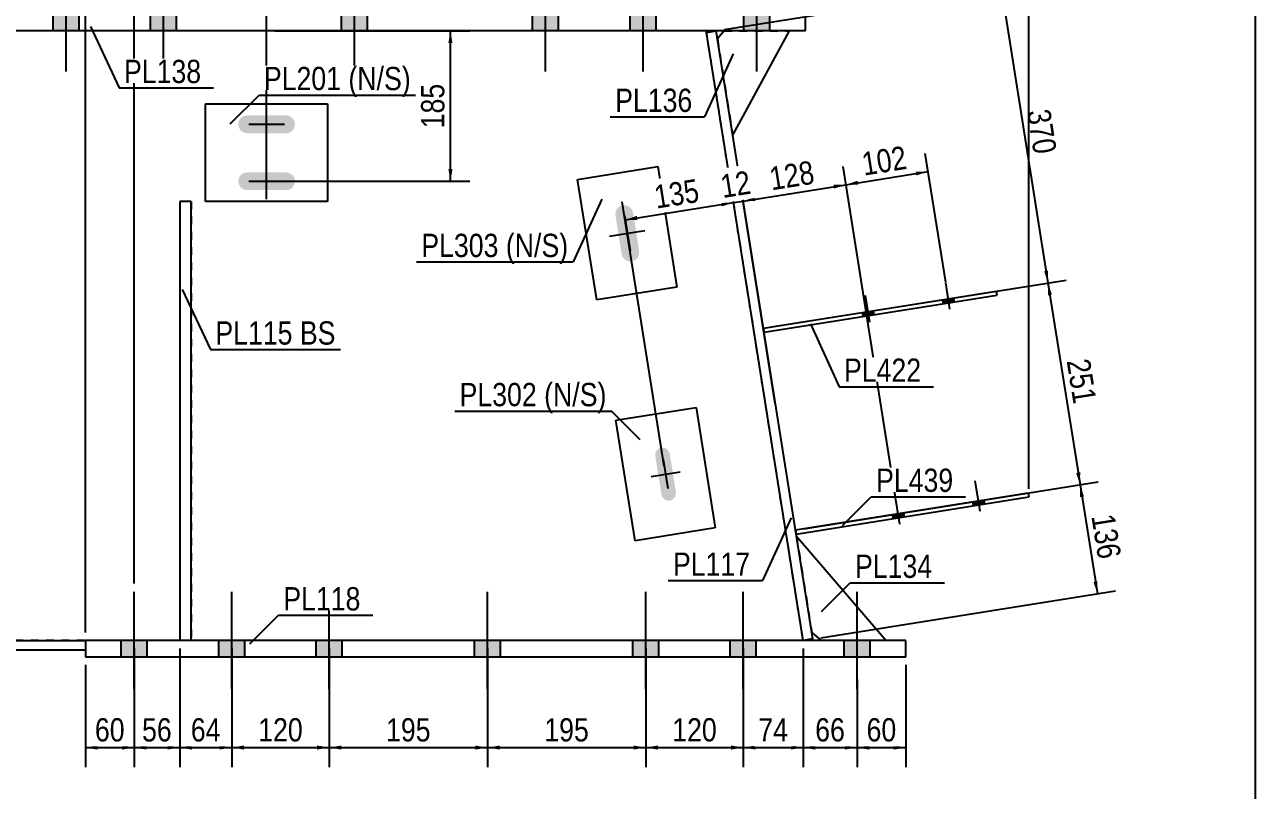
# Model space of a CAD drawing. Header units: millimetres. Extents: x -335 to 77, y -157 to 130.
# Drawn here: x -74.3 to 77.1, y -23.6 to 70.6 of the extents above; entities that cross this region are included whole.
import ezdxf

# ---------------------------------------------------------------- set-up
doc = ezdxf.new("R2010")
doc.units = ezdxf.units.MM
doc.linetypes.add('DXK_LINE_DOT1', pattern=[1.8814, 0.9407, -0.9407])
doc.styles.add('Arial Narrow', font='ARIALN.TTF', dxfattribs={"height": 0.2})

# ---------------------------------------------------------------- blocks, each defined once
blk = doc.blocks.new('Unknown-623345191-1210')
at = {"color": 5, "linetype": 'Continuous'}
blk.add_line((77.13, -156.73), (77.13, 130.27), dxfattribs=at)
blk = doc.blocks.new('Part-623345191-3368 - 1502')
at = {"color": 2, "linetype": 'Continuous'}
for p, q in [((21.76, 72.33), (-88.24, 72.33)), ((-88.24, 72.33), (-88.24, 69.83)), ((21.76, 69.83), (21.76, 72.33)), ((-88.24, 69.83), (-76.89, 69.83)), ((21.76, 69.83), (-75.89, 69.83))]:
    blk.add_line(p, q, dxfattribs=at)
at = {"color": 7, "linetype": 'DXK_LINE_DOT1'}
blk.add_line((-75.89, 69.83), (-76.89, 69.83), dxfattribs=at)
blk = doc.blocks.new('Part-623345191-3375 - 1502')
at = {"color": 2, "linetype": 'Continuous'}
for p, q in [((-88.14, 69.83), (-88.14, -5.17)), ((9.59, 69.64), (9.56, 69.83))]:
    blk.add_line(p, q, dxfattribs=at)
at = {"color": 7, "linetype": 'DXK_LINE_DOT1'}
for p, q in [((9.56, 69.83), (-88.14, 69.83)), ((21.48, -5.17), (9.59, 69.64)), ((21.48, -5.17), (-88.14, -5.17))]:
    blk.add_line(p, q, dxfattribs=at)
blk = doc.blocks.new('Part-623345191-3391 - 1502')
at = {"color": 2, "linetype": 'Continuous'}
for p, q in [((-52.03, 48.83), (-52.03, 60.83)), ((-52.03, 60.83), (-37.03, 60.83)), ((-37.03, 60.83), (-37.03, 48.83)), ((-37.03, 48.83), (-52.03, 48.83))]:
    blk.add_line(p, q, dxfattribs=at)
blk = doc.blocks.new('Part-623345191-3369 - 1502')
at = {"color": 2, "linetype": 'Continuous'}
for p, q in [((11.77, 69.83), (10.93, 68.84)), ((19.77, 69.83), (12.81, 56.99))]:
    blk.add_line(p, q, dxfattribs=at)
at = {"color": 7, "linetype": 'DXK_LINE_DOT1'}
for p, q in [((11.77, 69.83), (19.77, 69.83)), ((10.93, 68.84), (12.81, 56.99)), ((12.81, 56.99), (12.81, 56.99))]:
    blk.add_line(p, q, dxfattribs=at)
blk = doc.blocks.new('Part-623345191-3378 - 1502')
at = {"color": 2, "linetype": 'Continuous'}
for p, q in [((9.59, 69.64), (10.77, 69.83)), ((22.67, -4.98), (10.77, 69.83)), ((21.48, -5.17), (9.59, 69.64)), ((22.67, -4.98), (21.48, -5.17))]:
    blk.add_line(p, q, dxfattribs=at)
blk = doc.blocks.new('Part-623345191-3379 - 1502')
at = {"color": 2, "linetype": 'Continuous'}
for p, q in [((-53.82, 48.85), (-55.22, 48.85)), ((-55.22, 48.85), (-55.22, -5.17)), ((-53.82, -5.17), (-53.82, 48.85))]:
    blk.add_line(p, q, dxfattribs=at)
blk = doc.blocks.new('Part-623345191-3380 - 1502')
at = {"color": 7, "linetype": 'DXK_LINE_DOT1'}
for p, q in [((-53.82, 48.85), (-55.22, 48.85)), ((-55.22, 48.85), (-55.22, -5.17)), ((-53.82, 48.85), (-53.82, -5.17))]:
    blk.add_line(p, q, dxfattribs=at)
blk = doc.blocks.new('Part-623345191-3381 - 1502')
at = {"color": 2, "linetype": 'Continuous'}
for p, q in [((34.12, -5.17), (-66.82, -5.17)), ((-66.82, -5.17), (-66.82, -7.17)), ((34.12, -7.17), (34.12, -5.17)), ((-66.82, -7.17), (34.12, -7.17))]:
    blk.add_line(p, q, dxfattribs=at)
blk = doc.blocks.new('Part-623345191-3384 - 1502')
at = {"color": 2, "linetype": 'Continuous'}
for p, q in [((20.66, 7.67), (31.7, -5.17)), ((22.54, -4.19), (23.7, -5.17))]:
    blk.add_line(p, q, dxfattribs=at)
at = {"color": 7, "linetype": 'DXK_LINE_DOT1'}
for p, q in [((20.66, 7.67), (22.54, -4.19)), ((31.7, -5.17), (23.7, -5.17))]:
    blk.add_line(p, q, dxfattribs=at)
blk = doc.blocks.new('Part-623345191-3387 - 1502')
at = {"color": 2, "linetype": 'Continuous'}
for p, q in [((20.54, 8.43), (49.18, 12.98)), ((20.62, 7.93), (49.26, 12.49)), ((49.18, 12.98), (49.26, 12.49))]:
    blk.add_line(p, q, dxfattribs=at)
at = {"color": 7, "linetype": 'DXK_LINE_DOT1'}
blk.add_line((20.54, 8.43), (20.62, 7.93), dxfattribs=at)
blk = doc.blocks.new('Part-623345191-3393 - 1502')
at = {"color": 2, "linetype": 'Continuous'}
for p, q in [((-138.45, 14.84), (-138.5, 13.64)), ((-126.45, 13.11), (-138.5, 13.64)), ((-126.45, 14.31), (-138.45, 14.84)), ((-102.35, 13), (-126.35, 14.05)), ((-102.35, 11.8), (-126.35, 12.85)), ((-90.22, -5.17), (-102.25, -4.64)), ((-90.25, -6.37), (-102.25, -5.85)), ((-90.22, -5.17), (-66.82, -5.17)), ((-66.82, -6.37), (-90.25, -6.37))]:
    blk.add_line(p, q, dxfattribs=at)
at = {"color": 7, "linetype": 'DXK_LINE_DOT1'}
blk.add_line((-66.82, -5.17), (-66.82, -6.37), dxfattribs=at)
blk = doc.blocks.new('Part-623345191-3399 - 1502')
at = {"color": 2, "linetype": 'Continuous'}
for p, q in [((-1.56, 21.92), (8.32, 23.49)), ((8.32, 23.49), (10.68, 8.68)), ((0.8, 7.11), (-1.56, 21.92)), ((10.68, 8.68), (0.8, 7.11))]:
    blk.add_line(p, q, dxfattribs=at)
blk = doc.blocks.new('Part-623345191-3400 - 1502')
at = {"color": 2, "linetype": 'Continuous'}
for p, q in [((-6.27, 51.55), (3.61, 53.12)), ((3.61, 53.12), (5.96, 38.31)), ((-3.91, 36.74), (-6.27, 51.55)), ((5.96, 38.31), (-3.91, 36.74))]:
    blk.add_line(p, q, dxfattribs=at)
blk = doc.blocks.new('Part-623345191-3401 - 1502')
at = {"color": 2, "linetype": 'Continuous'}
for p, q in [((16.59, 33.24), (45.23, 37.79)), ((16.67, 32.75), (45.31, 37.3)), ((45.23, 37.79), (45.31, 37.3))]:
    blk.add_line(p, q, dxfattribs=at)
at = {"color": 7, "linetype": 'DXK_LINE_DOT1'}
blk.add_line((16.59, 33.24), (16.67, 32.75), dxfattribs=at)
blk = doc.blocks.new('Bolt-623345191-3403 - 1502')
at = {"linetype": 'Continuous'}
for points in [[(-80.64, 72.33), (-83.84, 72.33), (-83.84, 69.83), (-80.64, 69.83)], [(-80.64, 72.33), (-83.84, 72.33), (-83.84, 69.83), (-80.64, 69.83)], [(-67.64, 72.33), (-70.84, 72.33), (-70.84, 69.83), (-67.64, 69.83)], [(-67.64, 72.33), (-70.84, 72.33), (-70.84, 69.83), (-67.64, 69.83)], [(-55.64, 72.33), (-58.84, 72.33), (-58.84, 69.83), (-55.64, 69.83)], [(-55.64, 72.33), (-58.84, 72.33), (-58.84, 69.83), (-55.64, 69.83)], [(-32.14, 72.33), (-35.34, 72.33), (-35.34, 69.83), (-32.14, 69.83)], [(-32.14, 72.33), (-35.34, 72.33), (-35.34, 69.83), (-32.14, 69.83)], [(-8.64, 72.33), (-11.84, 72.33), (-11.84, 69.83), (-8.64, 69.83)], [(-8.64, 72.33), (-11.84, 72.33), (-11.84, 69.83), (-8.64, 69.83)], [(3.36, 72.33), (0.16, 72.33), (0.16, 69.83), (3.36, 69.83)], [(3.36, 72.33), (0.16, 72.33), (0.16, 69.83), (3.36, 69.83)], [(17.36, 72.33), (14.16, 72.33), (14.16, 69.83), (17.36, 69.83)], [(17.36, 72.33), (14.16, 72.33), (14.16, 69.83), (17.36, 69.83)]]:
    blk.add_hatch(color=3, dxfattribs=at).paths.add_polyline_path(points)
at = {"color": 3, "linetype": 'Continuous'}
for p, q in [((-82.24, 76.8), (-82.24, 64.83)), ((-82.24, 76.8), (-82.24, 64.83)), ((-69.24, 76.8), (-69.24, 64.83)), ((-69.24, 76.8), (-69.24, 64.83)), ((-57.24, 76.8), (-57.24, 64.83)), ((-57.24, 76.8), (-57.24, 64.83)), ((-33.74, 76.8), (-33.74, 64.83)), ((-33.74, 76.8), (-33.74, 64.83)), ((-10.24, 76.8), (-10.24, 64.83)), ((-10.24, 76.8), (-10.24, 64.83)), ((1.76, 76.8), (1.76, 64.83)), ((1.76, 76.8), (1.76, 64.83)), ((15.76, 76.8), (15.76, 64.83)), ((15.76, 76.8), (15.76, 64.83)), ((-83.84, 72.33), (-83.84, 69.83)), ((-83.84, 72.33), (-83.84, 69.83)), ((-80.64, 72.33), (-80.64, 69.83)), ((-80.64, 72.33), (-80.64, 69.83)), ((-70.84, 72.33), (-70.84, 69.83)), ((-70.84, 72.33), (-70.84, 69.83)), ((-67.64, 72.33), (-67.64, 69.83)), ((-67.64, 72.33), (-67.64, 69.83)), ((-58.84, 72.33), (-58.84, 69.83)), ((-58.84, 72.33), (-58.84, 69.83)), ((-55.64, 72.33), (-55.64, 69.83)), ((-55.64, 72.33), (-55.64, 69.83)), ((-35.34, 72.33), (-35.34, 69.83)), ((-35.34, 72.33), (-35.34, 69.83)), ((-32.14, 72.33), (-32.14, 69.83)), ((-32.14, 72.33), (-32.14, 69.83)), ((-11.84, 72.33), (-11.84, 69.83)), ((-11.84, 72.33), (-11.84, 69.83)), ((-8.64, 72.33), (-8.64, 69.83)), ((-8.64, 72.33), (-8.64, 69.83)), ((0.16, 72.33), (0.16, 69.83)), ((0.16, 72.33), (0.16, 69.83)), ((3.36, 72.33), (3.36, 69.83)), ((3.36, 72.33), (3.36, 69.83)), ((14.16, 72.33), (14.16, 69.83)), ((14.16, 72.33), (14.16, 69.83)), ((17.36, 72.33), (17.36, 69.83)), ((17.36, 72.33), (17.36, 69.83))]:
    blk.add_line(p, q, dxfattribs=at)
blk = doc.blocks.new('Bolt-623345191-3404 - 1502')
at = {"linetype": 'Continuous'}
for points in [[(-41.35, 57.55), (-41.11, 57.91), (-41.03, 58.33), (-41.11, 58.75), (-41.35, 59.1), (-41.71, 59.34), (-42.13, 59.43), (-46.93, 59.43), (-47.35, 59.34), (-47.7, 59.1), (-47.94, 58.75), (-48.03, 58.33), (-47.94, 57.91), (-47.7, 57.55), (-47.35, 57.31), (-46.93, 57.23), (-42.13, 57.23), (-41.71, 57.31)], [(-41.35, 50.55), (-41.11, 50.91), (-41.03, 51.33), (-41.11, 51.75), (-41.35, 52.1), (-41.71, 52.34), (-42.13, 52.43), (-46.93, 52.43), (-47.35, 52.34), (-47.7, 52.1), (-47.94, 51.75), (-48.03, 51.33), (-47.94, 50.91), (-47.7, 50.55), (-47.35, 50.31), (-46.93, 50.23), (-42.13, 50.23), (-41.71, 50.31)]]:
    blk.add_hatch(color=3, dxfattribs=at).paths.add_polyline_path(points)
at = {"color": 3, "linetype": 'Continuous'}
for p, q in [((-44.53, 56.13), (-44.53, 60.53)), ((-46.73, 58.33), (-42.33, 58.33)), ((-44.53, 49.13), (-44.53, 53.53)), ((-46.73, 51.33), (-42.33, 51.33))]:
    blk.add_line(p, q, dxfattribs=at)
blk = doc.blocks.new('Bolt-623345191-3405 - 1502')
at = {"linetype": 'Continuous'}
blk.add_hatch(color=3, dxfattribs=at).paths.add_polyline_path([(4.41, 12.2), (4.73, 12.05), (5.08, 12.04), (5.41, 12.16), (5.66, 12.4), (5.81, 12.72), (5.83, 13.07), (5.07, 17.81), (4.95, 18.14), (4.71, 18.4), (4.39, 18.55), (4.04, 18.56), (3.71, 18.44), (3.45, 18.2), (3.31, 17.88), (3.29, 17.53), (4.05, 12.79), (4.17, 12.46)])
at = {"color": 3, "linetype": 'Continuous'}
for p, q in [((4.28, 17.08), (4.84, 13.52)), ((2.78, 15.02), (6.34, 15.58))]:
    blk.add_line(p, q, dxfattribs=at)
blk = doc.blocks.new('Bolt-623345191-3406 - 1502')
at = {"linetype": 'Continuous'}
blk.add_hatch(color=3, dxfattribs=at).paths.add_polyline_path([(-0.42, 41.67), (-0.03, 41.49), (0.4, 41.47), (0.8, 41.62), (1.12, 41.91), (1.29, 42.3), (1.31, 42.73), (0.56, 47.47), (0.41, 47.87), (0.12, 48.19), (-0.27, 48.37), (-0.7, 48.38), (-1.1, 48.24), (-1.42, 47.94), (-1.6, 47.55), (-1.61, 47.13), (-0.86, 42.39), (-0.71, 41.98)])
at = {"color": 3, "linetype": 'Continuous'}
for p, q in [((-0.5, 47.1), (0.19, 42.76)), ((-2.32, 44.58), (2.02, 45.27))]:
    blk.add_line(p, q, dxfattribs=at)
blk = doc.blocks.new('Bolt-623345191-3407 - 1502')
at = {"linetype": 'Continuous'}
for points in [[(-59.22, -5.17), (-62.42, -5.17), (-62.42, -7.17), (-59.22, -7.17)], [(-59.22, -5.17), (-62.42, -5.17), (-62.42, -7.17), (-59.22, -7.17)], [(-47.22, -5.17), (-50.42, -5.17), (-50.42, -7.17), (-47.22, -7.17)], [(-47.22, -5.17), (-50.42, -5.17), (-50.42, -7.17), (-47.22, -7.17)], [(-35.22, -5.17), (-38.42, -5.17), (-38.42, -7.17), (-35.22, -7.17)], [(-35.22, -5.17), (-38.42, -5.17), (-38.42, -7.17), (-35.22, -7.17)], [(-15.75, -5.17), (-18.95, -5.17), (-18.95, -7.17), (-15.75, -7.17)], [(-15.75, -5.17), (-18.95, -5.17), (-18.95, -7.17), (-15.75, -7.17)], [(3.72, -5.17), (0.52, -5.17), (0.52, -7.17), (3.72, -7.17)], [(3.72, -5.17), (0.52, -5.17), (0.52, -7.17), (3.72, -7.17)], [(15.72, -5.17), (12.52, -5.17), (12.52, -7.17), (15.72, -7.17)], [(15.72, -5.17), (12.52, -5.17), (12.52, -7.17), (15.72, -7.17)], [(29.72, -5.17), (26.52, -5.17), (26.52, -7.17), (29.72, -7.17)], [(29.72, -5.17), (26.52, -5.17), (26.52, -7.17), (29.72, -7.17)]]:
    blk.add_hatch(color=3, dxfattribs=at).paths.add_polyline_path(points)
at = {"color": 3, "linetype": 'Continuous'}
for p, q in [((-60.82, -11.15), (-60.82, 0.83)), ((-60.82, -11.15), (-60.82, 0.83)), ((-48.82, -11.15), (-48.82, 0.83)), ((-48.82, -11.15), (-48.82, 0.83)), ((-36.82, -11.15), (-36.82, 0.83)), ((-36.82, -11.15), (-36.82, 0.83)), ((-17.35, -11.15), (-17.35, 0.83)), ((-17.35, -11.15), (-17.35, 0.83)), ((2.12, -11.15), (2.12, 0.83)), ((2.12, -11.15), (2.12, 0.83)), ((14.12, -11.15), (14.12, 0.83)), ((14.12, -11.15), (14.12, 0.83)), ((28.12, -11.15), (28.12, 0.83)), ((28.12, -11.15), (28.12, 0.83)), ((-62.42, -7.17), (-62.42, -5.17)), ((-62.42, -7.17), (-62.42, -5.17)), ((-59.22, -7.17), (-59.22, -5.17)), ((-59.22, -7.17), (-59.22, -5.17)), ((-50.42, -7.17), (-50.42, -5.17)), ((-50.42, -7.17), (-50.42, -5.17)), ((-47.22, -7.17), (-47.22, -5.17)), ((-47.22, -7.17), (-47.22, -5.17)), ((-38.42, -7.17), (-38.42, -5.17)), ((-38.42, -7.17), (-38.42, -5.17)), ((-35.22, -7.17), (-35.22, -5.17)), ((-35.22, -7.17), (-35.22, -5.17)), ((-18.95, -7.17), (-18.95, -5.17)), ((-18.95, -7.17), (-18.95, -5.17)), ((-15.75, -7.17), (-15.75, -5.17)), ((-15.75, -7.17), (-15.75, -5.17)), ((0.52, -7.17), (0.52, -5.17)), ((0.52, -7.17), (0.52, -5.17)), ((3.72, -7.17), (3.72, -5.17)), ((3.72, -7.17), (3.72, -5.17)), ((12.52, -7.17), (12.52, -5.17)), ((12.52, -7.17), (12.52, -5.17)), ((15.72, -7.17), (15.72, -5.17)), ((15.72, -7.17), (15.72, -5.17)), ((26.52, -7.17), (26.52, -5.17)), ((26.52, -7.17), (26.52, -5.17)), ((29.72, -7.17), (29.72, -5.17)), ((29.72, -7.17), (29.72, -5.17))]:
    blk.add_line(p, q, dxfattribs=at)
blk = doc.blocks.new('Bolt-623345191-3411 - 1502')
at = {"linetype": 'Continuous'}
for points in [[(42.44, 11.4), (43.82, 11.62), (43.74, 12.12), (42.36, 11.9)], [(42.44, 11.4), (43.82, 11.62), (43.74, 12.12), (42.36, 11.9)], [(32.56, 9.83), (33.95, 10.05), (33.87, 10.55), (32.48, 10.33)], [(32.56, 9.83), (33.95, 10.05), (33.87, 10.55), (32.48, 10.33)]]:
    blk.add_hatch(color=3, dxfattribs=at).paths.add_polyline_path(points)
at = {"color": 3, "linetype": 'Continuous'}
for p, q in [((43.26, 10.72), (42.66, 14.48)), ((43.26, 10.72), (42.66, 14.48)), ((33.38, 9.15), (32.78, 12.9)), ((33.38, 9.15), (32.78, 12.9)), ((43.82, 11.62), (43.74, 12.12)), ((43.82, 11.62), (43.74, 12.12)), ((42.44, 11.4), (42.36, 11.9)), ((42.44, 11.4), (42.36, 11.9)), ((32.56, 9.83), (32.48, 10.33)), ((32.56, 9.83), (32.48, 10.33)), ((33.95, 10.05), (33.87, 10.55)), ((33.95, 10.05), (33.87, 10.55))]:
    blk.add_line(p, q, dxfattribs=at)
blk = doc.blocks.new('Bolt-623345191-3419 - 1502')
at = {"linetype": 'Continuous'}
for points in [[(38.73, 36.25), (40.12, 36.47), (40.04, 36.97), (38.66, 36.75)], [(38.73, 36.25), (40.12, 36.47), (40.04, 36.97), (38.66, 36.75)], [(28.86, 34.68), (30.24, 34.9), (30.16, 35.4), (28.78, 35.18)], [(28.86, 34.68), (30.24, 34.9), (30.16, 35.4), (28.78, 35.18)]]:
    blk.add_hatch(color=3, dxfattribs=at).paths.add_polyline_path(points)
at = {"color": 3, "linetype": 'Continuous'}
for p, q in [((39.55, 35.57), (39.03, 38.83)), ((39.55, 35.57), (39.03, 38.83)), ((29.67, 34), (29.16, 37.26)), ((29.67, 34), (29.16, 37.26)), ((38.73, 36.25), (38.66, 36.75)), ((38.73, 36.25), (38.66, 36.75)), ((40.12, 36.47), (40.04, 36.97)), ((40.12, 36.47), (40.04, 36.97)), ((28.86, 34.68), (28.78, 35.18)), ((28.86, 34.68), (28.78, 35.18)), ((30.24, 34.9), (30.16, 35.4)), ((30.24, 34.9), (30.16, 35.4))]:
    blk.add_line(p, q, dxfattribs=at)
blk = doc.blocks.new('StraightDimension-623345191-5207 - 1502')
at = {"linetype": 'Continuous'}
for points in [[(11.4, 48.71), (12.92, 48.7), (11.48, 48.22)], [(1.11, 46.57), (-0.41, 46.58), (1.03, 47.06)]]:
    blk.add_hatch(color=7, dxfattribs=at).paths.add_polyline_path(points)
at = {"color": 7, "linetype": 'Continuous'}
for p, q in [((13.02, 48.04), (12.56, 50.92)), ((4.4, 16.29), (-0.77, 48.8)), ((-0.41, 46.58), (12.92, 48.7))]:
    blk.add_line(p, q, dxfattribs=at)
at = {"color": 0}
blk.add_wipeout([(9.53, 48.31), (8.87, 52.46), (2.27, 51.41), (2.93, 47.26)], dxfattribs=at)
at = {"color": 3, "style": 'Arial Narrow'}
blk.add_text('135', height=2.863, rotation=9.0355, dxfattribs=at).set_placement((3.43, 47.95))
blk = doc.blocks.new('StraightDimension-623345191-5617 - 1502')
at = {"linetype": 'Continuous'}
for points in [[(-15.85, -18.59), (-17.35, -18.34), (-15.85, -18.09)], [(0.62, -18.09), (2.12, -18.34), (0.62, -18.59)]]:
    blk.add_hatch(color=7, dxfattribs=at).paths.add_polyline_path(points)
at = {"color": 7, "linetype": 'Continuous'}
for p, q in [((-17.35, -6.16), (-17.35, -20.74)), ((2.12, -6.17), (2.12, -20.74)), ((-17.35, -18.34), (2.12, -18.34))]:
    blk.add_line(p, q, dxfattribs=at)
at = {"color": 0}
blk.add_wipeout([(-4.27, -18.19), (-4.27, -13.99), (-10.96, -13.99), (-10.96, -18.19)], dxfattribs=at)
at = {"color": 3, "style": 'Arial Narrow'}
blk.add_text('195', height=2.863, dxfattribs=at).set_placement((-10.36, -17.59))
blk = doc.blocks.new('StraightDimension-623345191-5204 - 1502')
at = {"linetype": 'Continuous'}
for points in [[(35.34, 52.52), (36.86, 52.51), (35.42, 52.03)], [(28.26, 50.89), (26.74, 50.9), (28.18, 51.38)]]:
    blk.add_hatch(color=7, dxfattribs=at).paths.add_polyline_path(points)
at = {"color": 7, "linetype": 'Continuous'}
for p, q in [((39.02, 38.91), (36.5, 54.73)), ((32.81, 12.76), (26.39, 53.12)), ((26.74, 50.9), (36.86, 52.51))]:
    blk.add_line(p, q, dxfattribs=at)
at = {"color": 0}
blk.add_wipeout([(35.08, 52.38), (34.42, 56.52), (27.82, 55.47), (28.48, 51.33)], dxfattribs=at)
at = {"color": 3, "style": 'Arial Narrow'}
blk.add_text('102', height=2.863, rotation=9.0355, dxfattribs=at).set_placement((28.97, 52.01))
blk = doc.blocks.new('StraightDimension-623345191-5205 - 1502')
at = {"linetype": 'Continuous'}
for points in [[(25.22, 50.91), (26.74, 50.9), (25.3, 50.42)], [(15.62, 48.88), (14.1, 48.89), (15.54, 49.37)]]:
    blk.add_hatch(color=7, dxfattribs=at).paths.add_polyline_path(points)
at = {"color": 7, "linetype": 'Continuous'}
for p, q in [((32.81, 12.76), (26.39, 53.12)), ((18.06, 24), (13.75, 51.11)), ((14.1, 48.89), (26.74, 50.9))]:
    blk.add_line(p, q, dxfattribs=at)
at = {"color": 0}
blk.add_wipeout([(23.7, 50.57), (23.04, 54.72), (16.44, 53.67), (17.1, 49.52)], dxfattribs=at)
at = {"color": 3, "style": 'Arial Narrow'}
blk.add_text('128', height=2.863, rotation=9.0355, dxfattribs=at).set_placement((17.6, 50.2))
blk = doc.blocks.new('StraightDimension-623345191-4857 - 1502')
at = {"linetype": 'Continuous'}
for points in [[(-22.16, 68.33), (-21.91, 69.83), (-21.66, 68.33)], [(-21.66, 52.83), (-21.91, 51.33), (-22.16, 52.83)]]:
    blk.add_hatch(color=7, dxfattribs=at).paths.add_polyline_path(points)
at = {"color": 7, "linetype": 'Continuous'}
for p, q in [((-43.53, 69.83), (-19.51, 69.83)), ((-21.91, 51.33), (-21.91, 69.83)), ((-43.53, 51.33), (-19.51, 51.33))]:
    blk.add_line(p, q, dxfattribs=at)
at = {"color": 0}
blk.add_wipeout([(-22.06, 63.92), (-26.26, 63.92), (-26.26, 57.24), (-22.06, 57.24)], dxfattribs=at)
at = {"color": 3, "style": 'Arial Narrow'}
blk.add_text('185', height=2.863, rotation=90.0002, dxfattribs=at).set_placement((-22.66, 57.84))
blk = doc.blocks.new('StraightDimension-623345191-5206 - 1502')
at = {"linetype": 'Continuous'}
for points in [[(11.4, 48.71), (12.92, 48.7), (11.48, 48.22)], [(15.62, 48.88), (14.1, 48.89), (15.54, 49.37)]]:
    blk.add_hatch(color=7, dxfattribs=at).paths.add_polyline_path(points)
at = {"color": 7, "linetype": 'Continuous'}
for p, q in [((13.02, 48.04), (12.56, 50.92)), ((18.06, 24), (13.75, 51.11)), ((12.92, 48.7), (14.1, 48.89))]:
    blk.add_line(p, q, dxfattribs=at)
at = {"color": 0}
blk.add_wipeout([(15.88, 49.32), (15.22, 53.47), (10.43, 52.71), (11.09, 48.56)], dxfattribs=at)
at = {"color": 3, "style": 'Arial Narrow'}
blk.add_text('12', height=2.863, rotation=9.0355, dxfattribs=at).set_placement((11.59, 49.25))
blk = doc.blocks.new('StraightDimension-623345191-5338 - 1502')
at = {"linetype": 'Continuous'}
for points in [[(55.55, 12.47), (55.56, 13.99), (56.04, 12.55)], [(57.7, 2.11), (57.69, 0.58), (57.21, 2.03)]]:
    blk.add_hatch(color=7, dxfattribs=at).paths.add_polyline_path(points)
at = {"color": 7, "linetype": 'Continuous'}
for p, q in [((21.52, 8.58), (57.78, 14.35)), ((55.56, 13.99), (57.69, 0.58)), ((23.66, -4.83), (59.91, 0.94))]:
    blk.add_line(p, q, dxfattribs=at)
at = {"color": 0}
blk.add_wipeout([(57.3, 4.01), (61.45, 4.67), (60.4, 11.27), (56.25, 10.61)], dxfattribs=at)
at = {"color": 3, "style": 'Arial Narrow'}
blk.add_text('136', height=2.863, rotation=-80.9647, dxfattribs=at).set_placement((56.94, 10.12))
blk = doc.blocks.new('StraightDimension-623345191-5339 - 1502')
at = {"linetype": 'Continuous'}
for points in [[(51.6, 37.29), (51.61, 38.81), (52.1, 37.37)], [(55.57, 15.52), (55.56, 13.99), (55.08, 15.44)]]:
    blk.add_hatch(color=7, dxfattribs=at).paths.add_polyline_path(points)
at = {"color": 7, "linetype": 'Continuous'}
for p, q in [((17.58, 33.4), (53.84, 39.16)), ((51.61, 38.81), (55.56, 13.99)), ((21.52, 8.58), (57.78, 14.35))]:
    blk.add_line(p, q, dxfattribs=at)
at = {"color": 0}
blk.add_wipeout([(54.26, 23.12), (58.41, 23.78), (57.36, 30.39), (53.21, 29.73)], dxfattribs=at)
at = {"color": 3, "style": 'Arial Narrow'}
blk.add_text('251', height=2.863, rotation=-80.9647, dxfattribs=at).set_placement((53.9, 29.23))
blk = doc.blocks.new('StraightDimension-623345191-5340 - 1502')
at = {"linetype": 'Continuous'}
for points in [[(45.78, 73.88), (45.8, 75.4), (46.28, 73.95)], [(51.63, 40.33), (51.61, 38.81), (51.13, 40.25)]]:
    blk.add_hatch(color=7, dxfattribs=at).paths.add_polyline_path(points)
at = {"color": 7, "linetype": 'Continuous'}
for p, q in [((11.76, 69.98), (48.02, 75.75)), ((45.8, 75.4), (51.61, 38.81)), ((17.58, 33.4), (53.84, 39.16))]:
    blk.add_line(p, q, dxfattribs=at)
at = {"color": 0}
blk.add_wipeout([(49.38, 53.83), (53.53, 54.48), (52.48, 61.09), (48.33, 60.43)], dxfattribs=at)
at = {"color": 3, "style": 'Arial Narrow'}
blk.add_text('370', height=2.863, rotation=-80.9647, dxfattribs=at).set_placement((49.02, 59.93))
blk = doc.blocks.new('StraightDimension-623345191-5613 - 1502')
at = {"linetype": 'Continuous'}
for points in [[(29.62, -18.59), (28.12, -18.34), (29.62, -18.09)], [(32.62, -18.09), (34.12, -18.34), (32.62, -18.59)]]:
    blk.add_hatch(color=7, dxfattribs=at).paths.add_polyline_path(points)
at = {"color": 7, "linetype": 'Continuous'}
for p, q in [((34.12, -8.17), (34.12, -20.74)), ((28.12, -9.98), (28.12, -20.74)), ((28.12, -18.34), (34.12, -18.34))]:
    blk.add_line(p, q, dxfattribs=at)
at = {"color": 0}
blk.add_wipeout([(33.55, -18.19), (33.55, -13.99), (28.69, -13.99), (28.69, -18.19)], dxfattribs=at)
at = {"color": 3, "style": 'Arial Narrow'}
blk.add_text('60', height=2.863, dxfattribs=at).set_placement((29.29, -17.59))
blk = doc.blocks.new('StraightDimension-623345191-5614 - 1502')
at = {"linetype": 'Continuous'}
for points in [[(22.98, -18.59), (21.48, -18.34), (22.98, -18.09)], [(26.62, -18.09), (28.12, -18.34), (26.62, -18.59)]]:
    blk.add_hatch(color=7, dxfattribs=at).paths.add_polyline_path(points)
at = {"color": 7, "linetype": 'Continuous'}
for p, q in [((21.48, -6.17), (21.48, -20.74)), ((28.12, -9.98), (28.12, -20.74)), ((21.48, -18.34), (28.12, -18.34))]:
    blk.add_line(p, q, dxfattribs=at)
at = {"color": 0}
blk.add_wipeout([(27.23, -18.19), (27.23, -13.99), (22.37, -13.99), (22.37, -18.19)], dxfattribs=at)
at = {"color": 3, "style": 'Arial Narrow'}
blk.add_text('66', height=2.863, dxfattribs=at).set_placement((22.97, -17.59))
blk = doc.blocks.new('StraightDimension-623345191-5615 - 1502')
at = {"linetype": 'Continuous'}
for points in [[(15.62, -18.59), (14.12, -18.34), (15.62, -18.09)], [(19.98, -18.09), (21.48, -18.34), (19.98, -18.59)]]:
    blk.add_hatch(color=7, dxfattribs=at).paths.add_polyline_path(points)
at = {"color": 7, "linetype": 'Continuous'}
for p, q in [((14.12, -6.16), (14.12, -20.74)), ((21.48, -6.17), (21.48, -20.74)), ((14.12, -18.34), (21.48, -18.34))]:
    blk.add_line(p, q, dxfattribs=at)
at = {"color": 0}
blk.add_wipeout([(20.23, -18.19), (20.23, -13.99), (15.37, -13.99), (15.37, -18.19)], dxfattribs=at)
at = {"color": 3, "style": 'Arial Narrow'}
blk.add_text('74', height=2.863, dxfattribs=at).set_placement((15.97, -17.59))
blk = doc.blocks.new('StraightDimension-623345191-5616 - 1502')
at = {"linetype": 'Continuous'}
for points in [[(3.62, -18.59), (2.12, -18.34), (3.62, -18.09)], [(12.62, -18.09), (14.12, -18.34), (12.62, -18.59)]]:
    blk.add_hatch(color=7, dxfattribs=at).paths.add_polyline_path(points)
at = {"color": 7, "linetype": 'Continuous'}
for p, q in [((2.12, -6.17), (2.12, -20.74)), ((14.12, -6.16), (14.12, -20.74)), ((2.12, -18.34), (14.12, -18.34))]:
    blk.add_line(p, q, dxfattribs=at)
at = {"color": 0}
blk.add_wipeout([(11.46, -18.19), (11.46, -13.99), (4.78, -13.99), (4.78, -18.19)], dxfattribs=at)
at = {"color": 3, "style": 'Arial Narrow'}
blk.add_text('120', height=2.863, dxfattribs=at).set_placement((5.38, -17.59))
blk = doc.blocks.new('StraightDimension-623345191-5618 - 1502')
at = {"linetype": 'Continuous'}
for points in [[(-35.32, -18.59), (-36.82, -18.34), (-35.32, -18.09)], [(-18.85, -18.09), (-17.35, -18.34), (-18.85, -18.59)]]:
    blk.add_hatch(color=7, dxfattribs=at).paths.add_polyline_path(points)
at = {"color": 7, "linetype": 'Continuous'}
for p, q in [((-36.82, -6.17), (-36.82, -20.74)), ((-17.35, -6.16), (-17.35, -20.74)), ((-36.82, -18.34), (-17.35, -18.34))]:
    blk.add_line(p, q, dxfattribs=at)
at = {"color": 0}
blk.add_wipeout([(-23.74, -18.19), (-23.74, -13.99), (-30.43, -13.99), (-30.43, -18.19)], dxfattribs=at)
at = {"color": 3, "style": 'Arial Narrow'}
blk.add_text('195', height=2.863, dxfattribs=at).set_placement((-29.83, -17.59))
blk = doc.blocks.new('StraightDimension-623345191-5619 - 1502')
at = {"linetype": 'Continuous'}
for points in [[(-47.32, -18.59), (-48.82, -18.34), (-47.32, -18.09)], [(-38.32, -18.09), (-36.82, -18.34), (-38.32, -18.59)]]:
    blk.add_hatch(color=7, dxfattribs=at).paths.add_polyline_path(points)
at = {"color": 7, "linetype": 'Continuous'}
for p, q in [((-48.82, -6.16), (-48.82, -20.74)), ((-36.82, -6.17), (-36.82, -20.74)), ((-48.82, -18.34), (-36.82, -18.34))]:
    blk.add_line(p, q, dxfattribs=at)
at = {"color": 0}
blk.add_wipeout([(-39.48, -18.19), (-39.48, -13.99), (-46.16, -13.99), (-46.16, -18.19)], dxfattribs=at)
at = {"color": 3, "style": 'Arial Narrow'}
blk.add_text('120', height=2.863, dxfattribs=at).set_placement((-45.56, -17.59))
blk = doc.blocks.new('StraightDimension-623345191-5620 - 1502')
at = {"linetype": 'Continuous'}
for points in [[(-53.72, -18.59), (-55.22, -18.34), (-53.72, -18.09)], [(-50.32, -18.09), (-48.82, -18.34), (-50.32, -18.59)]]:
    blk.add_hatch(color=7, dxfattribs=at).paths.add_polyline_path(points)
at = {"color": 7, "linetype": 'Continuous'}
for p, q in [((-55.22, -6.16), (-55.22, -20.74)), ((-48.82, -6.16), (-48.82, -20.74)), ((-55.22, -18.34), (-48.82, -18.34))]:
    blk.add_line(p, q, dxfattribs=at)
at = {"color": 0}
blk.add_wipeout([(-49.59, -18.19), (-49.59, -13.99), (-54.45, -13.99), (-54.45, -18.19)], dxfattribs=at)
at = {"color": 3, "style": 'Arial Narrow'}
blk.add_text('64', height=2.863, dxfattribs=at).set_placement((-53.85, -17.59))
blk = doc.blocks.new('StraightDimension-623345191-5621 - 1502')
at = {"linetype": 'Continuous'}
for points in [[(-59.32, -18.59), (-60.82, -18.34), (-59.32, -18.09)], [(-56.72, -18.09), (-55.22, -18.34), (-56.72, -18.59)]]:
    blk.add_hatch(color=7, dxfattribs=at).paths.add_polyline_path(points)
at = {"color": 7, "linetype": 'Continuous'}
for p, q in [((-60.82, -6.16), (-60.82, -20.74)), ((-55.22, -6.16), (-55.22, -20.74)), ((-60.82, -18.34), (-55.22, -18.34))]:
    blk.add_line(p, q, dxfattribs=at)
at = {"color": 0}
blk.add_wipeout([(-55.59, -18.19), (-55.59, -13.99), (-60.45, -13.99), (-60.45, -18.19)], dxfattribs=at)
at = {"color": 3, "style": 'Arial Narrow'}
blk.add_text('56', height=2.863, dxfattribs=at).set_placement((-59.85, -17.59))
blk = doc.blocks.new('StraightDimension-623345191-5622 - 1502')
at = {"linetype": 'Continuous'}
for points in [[(-65.32, -18.59), (-66.82, -18.34), (-65.32, -18.09)], [(-62.32, -18.09), (-60.82, -18.34), (-62.32, -18.59)]]:
    blk.add_hatch(color=7, dxfattribs=at).paths.add_polyline_path(points)
at = {"color": 7, "linetype": 'Continuous'}
for p, q in [((-60.82, -6.16), (-60.82, -20.74)), ((-66.82, -8.17), (-66.82, -20.74)), ((-66.82, -18.34), (-60.82, -18.34))]:
    blk.add_line(p, q, dxfattribs=at)
at = {"color": 0}
blk.add_wipeout([(-61.39, -18.19), (-61.39, -13.99), (-66.25, -13.99), (-66.25, -18.19)], dxfattribs=at)
at = {"color": 3, "style": 'Arial Narrow'}
blk.add_text('60', height=2.863, dxfattribs=at).set_placement((-65.65, -17.59))
blk = doc.blocks.new('StraightDimension-623345191-6804 - 1502')
at = {"linetype": 'Continuous'}
blk.add_hatch(color=7, dxfattribs=at).paths.add_polyline_path([(-46.03, 91.44), (-44.53, 91.19), (-46.03, 90.94)])
at = {"color": 7, "linetype": 'Continuous'}
for p, q in [((-44.53, 52.33), (-44.53, 95.69)), ((-56.42, 91.19), (-44.53, 91.19))]:
    blk.add_line(p, q, dxfattribs=at)
at = {"color": 0}
blk.add_wipeout([(-45.3, 92.09), (-45.3, 96.29), (-55.64, 96.29), (-55.64, 92.09)], dxfattribs=at)
at = {"color": 3, "style": 'Arial Narrow'}
blk.add_text('10704', height=2.863, dxfattribs=at).set_placement((-55.04, 92.69))
blk = doc.blocks.new('StraightDimension-623345191-6805 - 1502')
at = {"linetype": 'Continuous'}
blk.add_hatch(color=7, dxfattribs=at).paths.add_polyline_path([(-62.32, 97.14), (-60.82, 96.89), (-62.32, 96.64)])
at = {"color": 7, "linetype": 'Continuous'}
for p, q in [((-60.82, 1.83), (-60.82, 101.39)), ((-72.71, 96.89), (-60.82, 96.89))]:
    blk.add_line(p, q, dxfattribs=at)
at = {"color": 0}
blk.add_wipeout([(-61.6, 97.79), (-61.6, 101.99), (-71.94, 101.99), (-71.94, 97.79)], dxfattribs=at)
at = {"color": 3, "style": 'Arial Narrow'}
blk.add_text('10542', height=2.863, dxfattribs=at).set_placement((-71.34, 98.39))
blk = doc.blocks.new('StraightDimension-623345191-6806 - 1502')
at = {"linetype": 'Continuous'}
blk.add_hatch(color=7, dxfattribs=at).paths.add_polyline_path([(-68.32, 91.44), (-66.82, 91.19), (-68.32, 90.94)])
at = {"color": 7, "linetype": 'Continuous'}
for p, q in [((-66.82, -4.17), (-66.82, 95.69)), ((-78.71, 91.19), (-66.82, 91.19))]:
    blk.add_line(p, q, dxfattribs=at)
at = {"color": 0}
blk.add_wipeout([(-67.6, 92.09), (-67.6, 96.29), (-77.94, 96.29), (-77.94, 92.09)], dxfattribs=at)
at = {"color": 3, "style": 'Arial Narrow'}
blk.add_text('10482', height=2.863, dxfattribs=at).set_placement((-77.34, 92.69))
blk = doc.blocks.new('StraightDimension-623345191-6921 - 1502')
at = {"color": 7, "linetype": 'Continuous'}
blk.add_line((49.26, 13.49), (49.26, 118.58), dxfattribs=at)
blk = doc.blocks.new('Mark-623345191-7244 - 1502')
at = {"color": 0}
blk.add_wipeout([(39.96, 13.11), (39.96, 16.11), (30.46, 16.11), (30.46, 13.11)], dxfattribs=at)
blk.add_wipeout([(39.96, 13.11), (39.96, 16.11), (30.46, 16.11), (30.46, 13.11)], dxfattribs=at)
at = {"color": 7, "linetype": 'Continuous'}
for p, q in [((26.32, 8.97), (29.86, 12.51)), ((29.86, 12.51), (41.46, 12.51))]:
    blk.add_line(p, q, dxfattribs=at)
at = {"color": 3, "style": 'Arial Narrow'}
blk.add_text('PL439', height=2.863, dxfattribs=at).set_placement((30.46, 13.11))
blk = doc.blocks.new('MarkSet-623345191-7206 - 1502')
at = {"color": 0}
for points in [[(-41.33, 31.23), (-41.33, 34.23), (-50.83, 34.23), (-50.83, 31.23)], [(-36.04, 31.23), (-36.04, 34.23), (-40.43, 34.23), (-40.43, 31.23)]]:
    blk.add_wipeout(points, dxfattribs=at)
for points in [[(-41.33, 31.23), (-41.33, 34.23), (-50.83, 34.23), (-50.83, 31.23)], [(-36.04, 31.23), (-36.04, 34.23), (-40.43, 34.23), (-40.43, 31.23)]]:
    blk.add_wipeout(points, dxfattribs=at)
at = {"color": 7, "linetype": 'Continuous'}
for p, q in [((-54.91, 38.01), (-51.43, 30.63)), ((-51.43, 30.63), (-35.44, 30.63))]:
    blk.add_line(p, q, dxfattribs=at)
at = {"color": 3, "style": 'Arial Narrow'}
for s, p in [('PL115', (-50.83, 31.23)), ('BS', (-40.43, 31.23))]:
    blk.add_text(s, height=2.863, dxfattribs=at).set_placement(p)
blk = doc.blocks.new('Mark-623345191-7214 - 1502')
at = {"color": 7, "linetype": 'Continuous'}
blk.add_line((12.89, 66.99), (9.36, 59.25), dxfattribs=at)
at = {"color": 0}
blk.add_wipeout([(7.86, 59.85), (7.86, 62.85), (-1.64, 62.85), (-1.64, 59.85)], dxfattribs=at)
blk.add_wipeout([(7.86, 59.85), (7.86, 62.85), (-1.64, 62.85), (-1.64, 59.85)], dxfattribs=at)
at = {"color": 7, "linetype": 'Continuous'}
blk.add_line((-2.24, 59.25), (9.36, 59.25), dxfattribs=at)
at = {"color": 3, "style": 'Arial Narrow'}
blk.add_text('PL136', height=2.863, dxfattribs=at).set_placement((-1.64, 59.85))
blk = doc.blocks.new('Mark-623345191-7235 - 1502')
at = {"color": 0}
blk.add_wipeout([(-32.97, -1.47), (-32.97, 1.53), (-42.47, 1.53), (-42.47, -1.47)], dxfattribs=at)
blk.add_wipeout([(-32.97, -1.47), (-32.97, 1.53), (-42.47, 1.53), (-42.47, -1.47)], dxfattribs=at)
at = {"color": 7, "linetype": 'Continuous'}
for p, q in [((-46.6, -5.6), (-43.07, -2.07)), ((-43.07, -2.07), (-31.47, -2.07))]:
    blk.add_line(p, q, dxfattribs=at)
at = {"color": 3, "style": 'Arial Narrow'}
blk.add_text('PL118', height=2.863, dxfattribs=at).set_placement((-42.47, -1.47))
blk = doc.blocks.new('Mark-623345191-7232 - 1502')
at = {"color": 7, "linetype": 'Continuous'}
blk.add_line((20.01, 9.92), (16.48, 2.19), dxfattribs=at)
at = {"color": 0}
blk.add_wipeout([(14.98, 2.79), (14.98, 5.79), (5.47, 5.79), (5.47, 2.79)], dxfattribs=at)
blk.add_wipeout([(14.98, 2.79), (14.98, 5.79), (5.47, 5.79), (5.47, 2.79)], dxfattribs=at)
at = {"color": 7, "linetype": 'Continuous'}
blk.add_line((4.87, 2.19), (16.48, 2.19), dxfattribs=at)
at = {"color": 3, "style": 'Arial Narrow'}
blk.add_text('PL117', height=2.863, dxfattribs=at).set_placement((5.47, 2.79))
blk = doc.blocks.new('Mark-623345191-7211 - 1502')
at = {"color": 0}
blk.add_wipeout([(-52.57, 63.4), (-52.57, 66.4), (-62.07, 66.4), (-62.07, 63.4)], dxfattribs=at)
blk.add_wipeout([(-52.57, 63.4), (-52.57, 66.4), (-62.07, 66.4), (-62.07, 63.4)], dxfattribs=at)
at = {"color": 7, "linetype": 'Continuous'}
for p, q in [((-66.21, 70.36), (-62.67, 62.8)), ((-62.67, 62.8), (-51.07, 62.8))]:
    blk.add_line(p, q, dxfattribs=at)
at = {"color": 3, "style": 'Arial Narrow'}
blk.add_text('PL138', height=2.863, dxfattribs=at).set_placement((-62.07, 63.4))
blk = doc.blocks.new('Mark-623345191-7238 - 1502')
at = {"color": 0}
blk.add_wipeout([(37.37, 2.53), (37.37, 5.53), (27.87, 5.53), (27.87, 2.53)], dxfattribs=at)
blk.add_wipeout([(37.37, 2.53), (37.37, 5.53), (27.87, 5.53), (27.87, 2.53)], dxfattribs=at)
at = {"color": 7, "linetype": 'Continuous'}
for p, q in [((23.73, -1.6), (27.27, 1.93)), ((27.27, 1.93), (38.87, 1.93))]:
    blk.add_line(p, q, dxfattribs=at)
at = {"color": 3, "style": 'Arial Narrow'}
blk.add_text('PL134', height=2.863, dxfattribs=at).set_placement((27.87, 2.53))
blk = doc.blocks.new('Mark-623345191-7256 - 1502')
at = {"color": 0}
for points in [[(-35.36, 62.53), (-35.36, 65.53), (-44.86, 65.53), (-44.86, 62.53)], [(-26.79, 62.53), (-26.79, 65.53), (-34.46, 65.53), (-34.46, 62.53)]]:
    blk.add_wipeout(points, dxfattribs=at)
for points in [[(-35.36, 62.53), (-35.36, 65.53), (-44.86, 65.53), (-44.86, 62.53)], [(-26.79, 62.53), (-26.79, 65.53), (-34.46, 65.53), (-34.46, 62.53)]]:
    blk.add_wipeout(points, dxfattribs=at)
at = {"color": 7, "linetype": 'Continuous'}
for p, q in [((-49, 58.4), (-45.46, 61.93)), ((-45.46, 61.93), (-26.19, 61.93))]:
    blk.add_line(p, q, dxfattribs=at)
at = {"color": 3, "style": 'Arial Narrow'}
for s, p in [('PL201', (-44.86, 62.53)), ('(N/', (-34.46, 62.53)), ('S)', (-30.08, 62.53))]:
    blk.add_text(s, height=2.863, dxfattribs=at).set_placement(p)
blk = doc.blocks.new('Mark-623345191-7271 - 1502')
at = {"color": 0}
for points in [[(-11.28, 23.65), (-11.28, 26.65), (-20.78, 26.65), (-20.78, 23.65)], [(-2.71, 23.65), (-2.71, 26.65), (-10.38, 26.65), (-10.38, 23.65)]]:
    blk.add_wipeout(points, dxfattribs=at)
for points in [[(-11.28, 23.65), (-11.28, 26.65), (-20.78, 26.65), (-20.78, 23.65)], [(-2.71, 23.65), (-2.71, 26.65), (-10.38, 26.65), (-10.38, 23.65)]]:
    blk.add_wipeout(points, dxfattribs=at)
at = {"color": 7, "linetype": 'Continuous'}
for p in [(-21.38, 23.05), (1.42, 19.51)]:
    blk.add_line(p, (-2.11, 23.05), dxfattribs=at)
at = {"color": 3, "style": 'Arial Narrow'}
for s, p in [('PL302', (-20.78, 23.65)), ('(N/', (-10.38, 23.65)), ('S)', (-6, 23.65))]:
    blk.add_text(s, height=2.863, dxfattribs=at).set_placement(p)
blk = doc.blocks.new('Mark-623345191-7274 - 1502')
at = {"color": 0}
for points in [[(-15.99, 42), (-15.99, 45), (-25.49, 45), (-25.49, 42)], [(-7.42, 42), (-7.42, 45), (-15.09, 45), (-15.09, 42)]]:
    blk.add_wipeout(points, dxfattribs=at)
for points in [[(-15.99, 42), (-15.99, 45), (-25.49, 45), (-25.49, 42)], [(-7.42, 42), (-7.42, 45), (-15.09, 45), (-15.09, 42)]]:
    blk.add_wipeout(points, dxfattribs=at)
at = {"color": 7, "linetype": 'Continuous'}
for p in [(-3.29, 49.14), (-26.09, 41.4)]:
    blk.add_line(p, (-6.82, 41.4), dxfattribs=at)
at = {"color": 3, "style": 'Arial Narrow'}
for s, p in [('PL303', (-25.49, 42)), ('(N/', (-15.09, 42)), ('S)', (-10.71, 42))]:
    blk.add_text(s, height=2.863, dxfattribs=at).set_placement(p)
blk = doc.blocks.new('Mark-623345191-7277 - 1502')
at = {"color": 0}
blk.add_wipeout([(36.01, 26.65), (36.01, 29.65), (26.51, 29.65), (26.51, 26.65)], dxfattribs=at)
blk.add_wipeout([(36.01, 26.65), (36.01, 29.65), (26.51, 29.65), (26.51, 26.65)], dxfattribs=at)
at = {"color": 7, "linetype": 'Continuous'}
for p, q in [((22.37, 33.79), (25.91, 26.05)), ((25.91, 26.05), (37.51, 26.05))]:
    blk.add_line(p, q, dxfattribs=at)
at = {"color": 3, "style": 'Arial Narrow'}
blk.add_text('PL422', height=2.863, dxfattribs=at).set_placement((26.51, 26.65))

msp = doc.modelspace()

# ---------------------------------------------------------------- block references
for name in ['Unknown-623345191-1210', 'Bolt-623345191-3403 - 1502', 'Part-623345191-3368 - 1502', 'Part-623345191-3375 - 1502', 'Part-623345191-3378 - 1502', 'Part-623345191-3369 - 1502', 'Part-623345191-3391 - 1502', 'Bolt-623345191-3404 - 1502', 'Part-623345191-3400 - 1502', 'Part-623345191-3379 - 1502', 'Part-623345191-3380 - 1502', 'Bolt-623345191-3406 - 1502', 'Bolt-623345191-3419 - 1502', 'Part-623345191-3401 - 1502', 'Part-623345191-3399 - 1502', 'Bolt-623345191-3405 - 1502', 'Part-623345191-3393 - 1502', 'Bolt-623345191-3411 - 1502', 'Part-623345191-3387 - 1502', 'Part-623345191-3384 - 1502', 'Bolt-623345191-3407 - 1502', 'Part-623345191-3381 - 1502']:
    msp.add_blockref(name, (0, 0))

# ---------------------------------------------------------------- next in the draw order: block references
for name in ['StraightDimension-623345191-6805 - 1502', 'StraightDimension-623345191-6804 - 1502', 'StraightDimension-623345191-4857 - 1502', 'StraightDimension-623345191-5204 - 1502', 'StraightDimension-623345191-5207 - 1502', 'StraightDimension-623345191-5617 - 1502', 'StraightDimension-623345191-5613 - 1502']:
    msp.add_blockref(name, (0, 0))

# ---------------------------------------------------------------- next in the draw order: block references
for name in ['StraightDimension-623345191-6806 - 1502', 'StraightDimension-623345191-5205 - 1502', 'StraightDimension-623345191-5618 - 1502', 'StraightDimension-623345191-5614 - 1502']:
    msp.add_blockref(name, (0, 0))

# ---------------------------------------------------------------- next in the draw order: block references
for name in ['StraightDimension-623345191-5206 - 1502', 'StraightDimension-623345191-5338 - 1502', 'StraightDimension-623345191-5619 - 1502', 'StraightDimension-623345191-5615 - 1502']:
    msp.add_blockref(name, (0, 0))

# ---------------------------------------------------------------- next in the draw order: block references
for name in ['StraightDimension-623345191-5339 - 1502', 'Mark-623345191-7238 - 1502', 'Mark-623345191-7235 - 1502', 'StraightDimension-623345191-5620 - 1502', 'StraightDimension-623345191-5616 - 1502']:
    msp.add_blockref(name, (0, 0))

# ---------------------------------------------------------------- next in the draw order: block references
for name in ['StraightDimension-623345191-5340 - 1502', 'Mark-623345191-7232 - 1502', 'StraightDimension-623345191-5621 - 1502']:
    msp.add_blockref(name, (0, 0))

# ---------------------------------------------------------------- next in the draw order: block references
for name in ['StraightDimension-623345191-6921 - 1502', 'StraightDimension-623345191-5622 - 1502']:
    msp.add_blockref(name, (0, 0))

# ---------------------------------------------------------------- next in the draw order: block references
for name in ['Mark-623345191-7211 - 1502', 'Mark-623345191-7214 - 1502', 'Mark-623345191-7256 - 1502', 'Mark-623345191-7274 - 1502', 'MarkSet-623345191-7206 - 1502', 'Mark-623345191-7277 - 1502', 'Mark-623345191-7271 - 1502', 'Mark-623345191-7244 - 1502']:
    msp.add_blockref(name, (0, 0))

doc.saveas('drawing.dxf')
